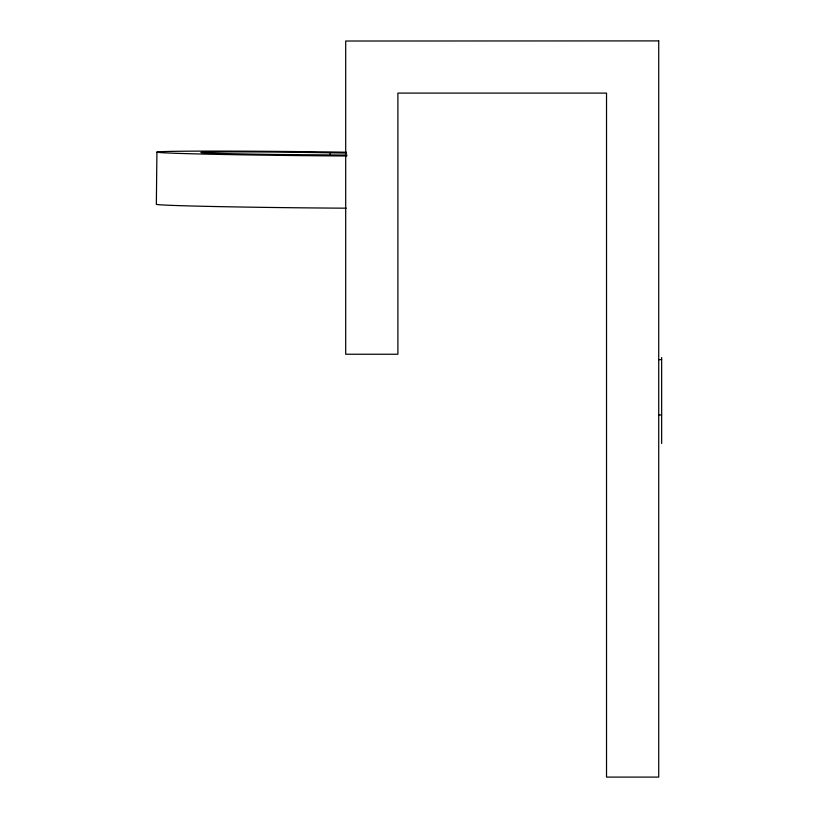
<?xml version="1.0" encoding="UTF-8"?>
<svg xmlns="http://www.w3.org/2000/svg" width="818" height="818" viewBox="0 0 818 818"><rect width="100%" height="100%" fill="white"/><g stroke="black" fill="none" stroke-linecap="round" stroke-linejoin="round"><path stroke-width="1.23" d="M346.454 152.22L329.388 151.954A143.324 2.004 0.6 0 0 156.923 152.128L156.35 204.326A143.324 2.004 0.6 0 0 344.143 208.171L346.208 208.181M330.257 155.369L330.278 152.823L346.617 153.058M658.725 359.644L661.65 359.644M658.725 414.971L661.65 414.971M346.781 155.982L344.715 155.972A143.324 2.004 0.6 0 1 156.923 152.128M346.996 155.083L307.486 154.745A85.052 1.186 0.6 0 1 202.537 152.271A85.052 1.186 0.6 0 1 330.278 152.823M661.65 357.527L661.65 443.499M658.725 40.9L345.697 41.023L345.697 354.235L397.896 354.235L397.896 93.099L606.527 93.099L606.527 777.1L658.725 777.1L658.725 40.9"/></g></svg>
